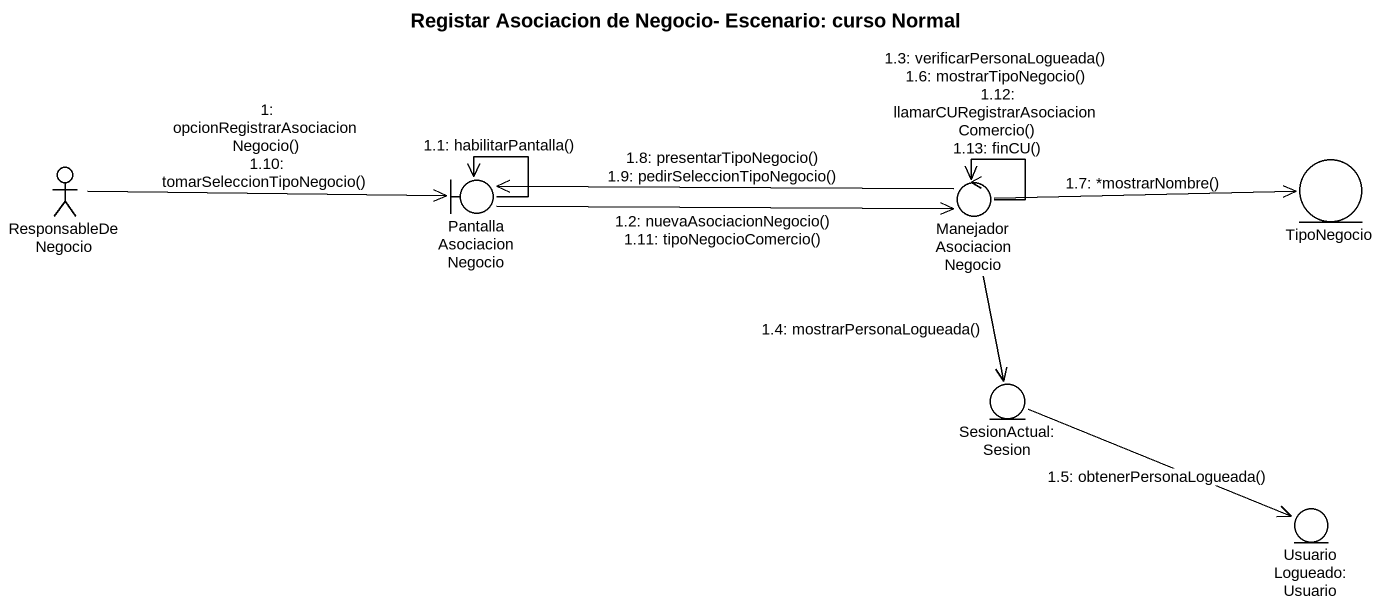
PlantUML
@startuml
title Registar Asociacion de Negocio- Escenario: curso Normal
actor ResponsableDeNegocio
boundary PantallaAsociacionNegocio
control ManejadorAsociacionNegocio
entity TipoNegocio
entity "SesionActual: Sesion" as SesionActual_Sesion
entity "UsuarioLogueado:Usuario" as UsuarioLogueado_Usuario
ResponsableDeNegocio -right-> PantallaAsociacionNegocio : 1: opcionRegistrarAsociacionNegocio()\n1.10: tomarSeleccionTipoNegocio()
PantallaAsociacionNegocio --> PantallaAsociacionNegocio : 1.1: habilitarPantalla()
PantallaAsociacionNegocio -right-> ManejadorAsociacionNegocio : 1.2: nuevaAsociacionNegocio()\n1.11: tipoNegocioComercio()
ManejadorAsociacionNegocio --> ManejadorAsociacionNegocio : 1.3: verificarPersonaLogueada()\n1.6: mostrarTipoNegocio()\n1.12: llamarCURegistrarAsociacionComercio()\n1.13: finCU()
ManejadorAsociacionNegocio --> SesionActual_Sesion : 1.4: mostrarPersonaLogueada()
SesionActual_Sesion -right-> UsuarioLogueado_Usuario : 1.5: obtenerPersonaLogueada()
ManejadorAsociacionNegocio -right-> TipoNegocio : 1.7: *mostrarNombre()
ManejadorAsociacionNegocio -left-> PantallaAsociacionNegocio : 1.8: presentarTipoNegocio()\n1.9: pedirSeleccionTipoNegocio()
@enduml
